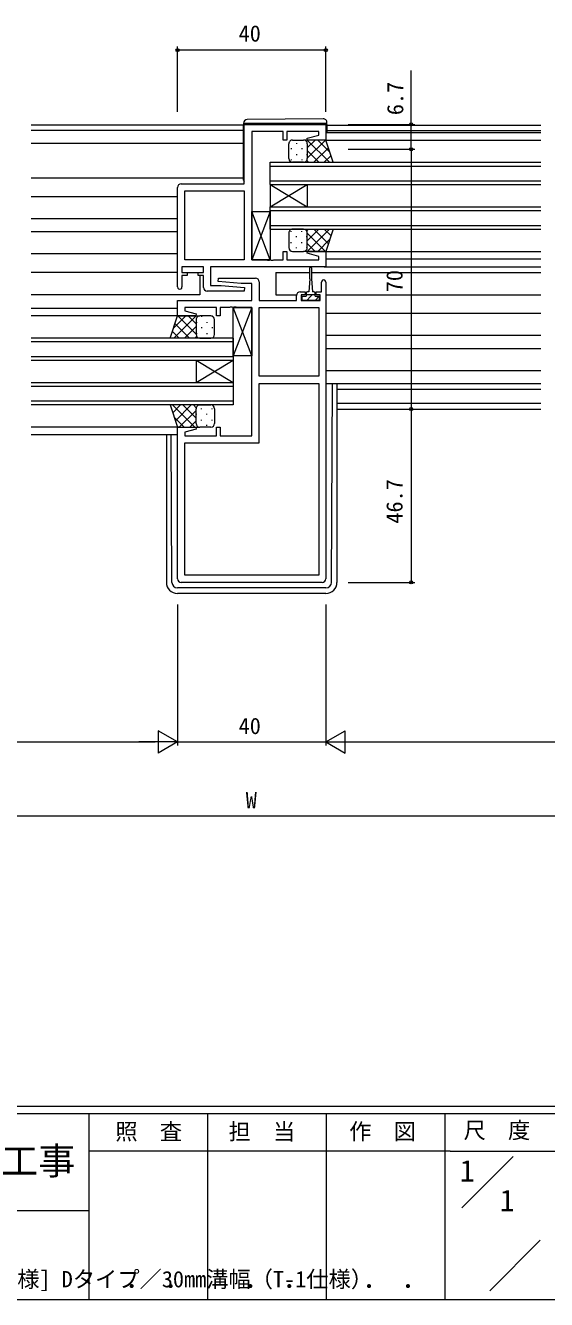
# Model space of a CAD drawing. Units: millimetres, scale not verified. Extents: x -567 to 567, y -403 to 403.
# Drawn here: x 156.2 to 296.7, y -403 to -59.7 of the extents above; entities that cross this region are included whole.
import ezdxf
from ezdxf.enums import TextEntityAlignment as Align

# ---------------------------------------------------------------- set-up
doc = ezdxf.new("R2010")
doc.units = ezdxf.units.MM
doc.header["$LTSCALE"] = 2
doc.layers.add('0-0_0', color=3, linetype='Continuous')
for name, color, linetype, lineweight in [('0-1_USER1', 2, 'Continuous', 9), ('0-2_YKK_ZWAK', 4, 'Continuous', 9), ('0-3_YKK_11', 7, 'Continuous', 9), ('0-4_YKK_12', 6, 'Continuous', 9), ('0-6_YKK_D', 7, 'Continuous', 9)]:
    doc.layers.add(name, color=color, linetype=linetype, lineweight=lineweight)
doc.styles.add('ＭＳ ゴシック', font='')
doc.styles.get('ＭＳ ゴシック').set_extended_font_data('MS Gothic')

msp = doc.modelspace()

# ---------------------------------------------------------------- linework, layer by layer
at = {"layer": '0-1_USER1'}
for p, q in [((214.958, -86.559), (157.658, -86.559)), ((214.958, -87.959), (157.658, -87.959)), ((237.158, -88.559), (295.158, -88.558)), ((237.458, -86.559), (295.158, -86.559)), ((237.458, -87.959), (295.158, -87.959)), ((214.958, -91.459), (157.658, -91.459)), ((237.158, -90.559), (295.158, -90.559)), ((222.158, -96.559), (295.158, -96.559)), ((222.158, -102.559), (222.158, -96.559)), ((222.158, -97.559), (295.158, -97.559)), ((214.958, -100.859), (157.658, -100.859)), ((222.158, -101.559), (295.158, -101.559)), ((222.158, -102.559), (295.158, -102.559)), ((222.158, -102.559), (222.158, -108.559)), ((222.158, -102.559), (232.158, -108.559)), ((222.158, -108.559), (232.158, -102.559)), ((232.158, -102.559), (232.158, -108.559)), ((197.158, -105.859), (157.658, -105.859)), ((222.158, -108.559), (295.158, -108.559)), ((222.158, -114.559), (222.158, -108.559)), ((222.158, -109.559), (295.158, -109.559)), ((197.158, -111.812), (157.658, -111.812)), ((197.158, -115.305), (157.658, -115.305)), ((222.158, -113.559), (295.158, -113.559)), ((222.158, -114.559), (295.158, -114.559)), ((197.158, -121.259), (157.658, -121.259)), ((236.658, -120.559), (295.158, -120.559)), ((237.158, -122.558), (295.158, -122.559)), ((197.158, -126.259), (157.658, -126.259)), ((198.658, -126.259), (203.058, -126.259)), ((223.658, -126.259), (223.658, -132.259)), ((223.658, -126.259), (232.808, -126.259)), ((233.308, -126.259), (295.158, -126.259)), ((233.308, -126.259), (251.158, -126.259)), ((236.658, -124.759), (295.158, -124.759)), ((236.658, -124.759), (251.158, -124.759)), ((203.158, -127.059), (203.158, -132.259)), ((203.158, -132.259), (157.658, -132.259)), ((223.658, -132.259), (229.278, -132.259)), ((237.158, -132.259), (295.158, -132.259)), ((197.158, -135.959), (157.658, -135.959)), ((237.158, -137.259), (295.158, -137.259)), ((197.403, -137.959), (157.658, -137.959)), ((212.158, -143.959), (157.658, -143.959)), ((212.158, -143.959), (212.158, -149.959)), ((237.158, -143.146), (295.158, -143.146)), ((212.158, -144.959), (157.658, -144.959)), ((237.158, -146.772), (295.158, -146.772)), ((212.158, -148.959), (157.658, -148.959)), ((212.158, -149.959), (157.658, -149.959)), ((202.158, -149.959), (202.158, -155.959)), ((212.158, -149.959), (202.158, -155.959)), ((212.158, -155.959), (202.158, -149.959)), ((212.158, -149.959), (212.158, -155.959)), ((237.158, -152.659), (295.158, -152.659)), ((212.158, -155.959), (157.658, -155.959)), ((212.158, -156.959), (157.658, -156.959)), ((212.158, -155.959), (212.158, -161.959)), ((240.158, -157.659), (295.158, -157.659)), ((212.158, -160.959), (157.658, -160.959)), ((212.158, -161.959), (157.658, -161.959)), ((240.158, -161.429), (295.158, -161.429)), ((240.158, -163.059), (295.158, -163.059)), ((197.658, -167.959), (157.658, -167.959)), ((197.158, -169.959), (157.658, -169.959))]:
    msp.add_line(p, q, dxfattribs=at)
at = {"layer": '0-2_YKK_ZWAK'}
for p, q in [((236.449, -84.871), (215.949, -85.05)), ((214.958, -86.059), (214.958, -86.359)), ((214.958, -101.359), (214.958, -86.359)), ((215.454, -86.059), (236.954, -86.059)), ((236.954, -86.059), (237.458, -86.059)), ((237.458, -86.059), (237.458, -85.871)), ((237.458, -86.359), (237.458, -86.059)), ((237.458, -86.359), (237.458, -88.559)), ((227.158, -95.559), (227.158, -91.559)), ((228.158, -90.559), (231.158, -90.559)), ((229.238, -91.379), (229.238, -91.579)), ((231.393, -90.587), (231.421, -90.559)), ((232.068, -91.379), (232.068, -91.579)), ((232.126, -90.559), (238.126, -96.559)), ((232.158, -92.651), (234.25, -90.559)), ((232.158, -95.479), (237.078, -90.559)), ((232.158, -91.559), (232.158, -95.559)), ((232.158, -91.559), (232.158, -95.559)), ((233.907, -96.559), (237.845, -92.62)), ((234.955, -90.559), (238.26, -93.864)), ((227.823, -92.794), (227.823, -92.994)), ((227.823, -95.824), (227.823, -96.024)), ((229.238, -94.409), (229.238, -94.609)), ((230.653, -92.794), (230.653, -92.994)), ((230.653, -95.824), (230.653, -96.024)), ((232.004, -96.093), (232.469, -96.559)), ((232.068, -94.409), (232.068, -94.609)), ((232.158, -93.419), (235.298, -96.559)), ((236.735, -96.559), (238.552, -94.742)), ((231.158, -96.559), (228.158, -96.559)), ((222.158, -122.829), (217.158, -109.829)), ((222.158, -109.829), (217.158, -122.829)), ((227.158, -115.559), (227.158, -119.559)), ((227.823, -115.294), (227.823, -115.117)), ((231.158, -114.559), (228.158, -114.559)), ((229.238, -116.709), (229.238, -116.509)), ((230.653, -115.294), (230.653, -115.094)), ((232.004, -115.025), (232.469, -114.559)), ((232.068, -116.709), (232.068, -116.509)), ((232.126, -120.559), (238.126, -114.559)), ((232.158, -117.699), (235.298, -114.559)), ((232.158, -119.559), (232.158, -115.559)), ((232.158, -119.559), (232.158, -115.559)), ((232.158, -115.639), (237.078, -120.559)), ((233.907, -114.559), (237.845, -118.497)), ((236.735, -114.559), (238.552, -116.376)), ((227.823, -118.324), (227.823, -118.124)), ((229.238, -119.739), (229.238, -119.539)), ((230.653, -118.324), (230.653, -118.124)), ((232.068, -119.573), (232.068, -119.539)), ((232.158, -118.467), (234.25, -120.559)), ((234.955, -120.559), (238.26, -117.254)), ((228.158, -120.559), (231.158, -120.559)), ((231.393, -120.531), (231.421, -120.559)), ((232.808, -127.959), (232.808, -125.009)), ((233.308, -125.009), (233.308, -127.959)), ((232.808, -127.959), (232.558, -131.459)), ((233.308, -127.959), (233.558, -131.459)), ((231.808, -131.859), (231.808, -132.659)), ((231.808, -132.159), (234.308, -132.159)), ((232.558, -131.459), (232.208, -131.459)), ((233.908, -131.459), (233.558, -131.459)), ((234.229, -133.759), (235.329, -132.659)), ((234.308, -132.659), (234.308, -131.859)), ((217.158, -148.689), (212.158, -135.689)), ((217.158, -135.689), (212.158, -148.689)), ((199.361, -137.959), (196.056, -141.264)), ((202.19, -137.959), (196.19, -143.959)), ((200.41, -143.959), (196.471, -140.02)), ((202.158, -142.879), (197.238, -137.959)), ((202.158, -140.051), (200.066, -137.959)), ((202.158, -138.959), (202.158, -142.959)), ((202.158, -138.959), (202.158, -142.959)), ((202.248, -139.609), (202.248, -139.809)), ((202.923, -137.987), (202.895, -137.959)), ((206.158, -137.959), (203.158, -137.959)), ((203.663, -137.994), (203.663, -138.194)), ((205.078, -139.609), (205.078, -139.809)), ((206.493, -138.017), (206.493, -138.194)), ((207.158, -142.959), (207.158, -138.959)), ((197.581, -143.959), (195.764, -142.142)), ((202.158, -140.819), (199.018, -143.959)), ((202.313, -143.493), (201.847, -143.959)), ((202.248, -142.639), (202.248, -142.839)), ((203.158, -143.959), (206.158, -143.959)), ((203.663, -141.024), (203.663, -141.224)), ((205.078, -142.639), (205.078, -142.839)), ((206.493, -141.024), (206.493, -141.224)), ((237.158, -156.159), (295.158, -156.159)), ((237.158, -156.159), (237.458, -156.159)), ((238.669, -209.768), (238.939, -156.159)), ((240.158, -156.159), (240.158, -209.756)), ((201.79, -167.959), (195.79, -161.959)), ((197.981, -161.959), (195.864, -164.076)), ((200.81, -161.959), (196.571, -166.197)), ((202.158, -163.439), (197.638, -167.959)), ((202.158, -165.499), (198.618, -161.959)), ((202.191, -162.703), (201.447, -161.959)), ((202.158, -166.959), (202.158, -162.959)), ((202.158, -166.959), (202.158, -162.959)), ((202.248, -164.509), (202.248, -164.309)), ((203.158, -161.959), (206.158, -161.959)), ((203.663, -163.094), (203.663, -162.894)), ((205.078, -164.509), (205.078, -164.309)), ((206.493, -163.094), (206.493, -162.894)), ((207.158, -162.959), (207.158, -166.959)), ((198.961, -167.959), (196.256, -165.254)), ((202.158, -166.267), (200.466, -167.959)), ((202.248, -167.373), (202.248, -167.339)), ((206.158, -167.959), (203.158, -167.959)), ((203.663, -166.124), (203.663, -165.924)), ((205.078, -167.539), (205.078, -167.339)), ((206.493, -166.124), (206.493, -165.924)), ((194.158, -169.959), (194.158, -209.756)), ((195.646, -209.768), (195.482, -169.959)), ((237.169, -211.256), (197.146, -211.256)), ((237.158, -212.756), (197.158, -212.756))]:
    msp.add_line(p, q, dxfattribs=at)
for points in [[(214.958, -86.05), (214.958, -86.059), (215.454, -86.059)], [(231.158, -96.559), (239.158, -96.559), (237.158, -90.559), (231.158, -90.559)], [(231.158, -114.559), (239.158, -114.559), (237.158, -120.559), (231.158, -120.559)], [(234.308, -132.659), (235.358, -132.659), (235.358, -133.759), (230.758, -133.759), (230.758, -132.659), (231.808, -132.659)], [(231.984, -133.759), (233.058, -132.685), (233.584, -132.159)], [(203.158, -143.959), (195.158, -143.959), (197.158, -137.959), (203.158, -137.959)], [(203.158, -161.959), (195.158, -161.959), (197.158, -167.959), (203.158, -167.959)]]:
    msp.add_lwpolyline(points, dxfattribs=at)
for points in [[(222.158, -122.829), (217.158, -122.829), (217.158, -109.829), (222.158, -109.829)], [(217.158, -148.689), (212.158, -148.689), (212.158, -135.689), (217.158, -135.689)]]:
    msp.add_lwpolyline(points, close=True, dxfattribs=at)
for centre, radius, start, end in [((215.958, -86.05), 1, 90.5, 180), ((236.458, -85.871), 1, 0, 90.5), ((228.158, -91.559), 1, 89.9999, 179.9999), ((231.158, -91.559), 1, 359.9999, 89.9999), ((231.158, -91.559), 1, 359.9999, 89.9999), ((228.158, -95.559), 1, 179.9999, 269.9999), ((231.158, -95.559), 1, 269.9999, 359.9999), ((231.158, -95.559), 1, 269.9999, 359.9999), ((215.458, -101.359), 0.5, 180, 233.13017), ((228.158, -115.559), 1, 90.0001, 180.0001), ((231.158, -115.559), 1, 0.0001, 90.0001), ((231.158, -115.559), 1, 0.0001, 90.0001), ((228.158, -119.559), 1, 180.0001, 270.0001), ((231.158, -119.559), 1, 270.0001, 0.0001), ((231.158, -119.559), 1, 270.0001, 0.0001), ((233.058, -125.009), 0.25, 0, 180), ((232.208, -131.859), 0.4, 90, 180), ((233.908, -131.859), 0.4, 0, 90), ((203.158, -138.959), 1, 90.0001, 180.0001), ((203.158, -138.959), 1, 90.0001, 180.0001), ((206.158, -138.959), 1, 0.0001, 90.0001), ((203.158, -142.959), 1, 180.0001, 270.0001), ((203.158, -142.959), 1, 180.0001, 270.0001), ((206.158, -142.959), 1, 270.0001, 0.0001), ((203.158, -162.959), 1, 89.9999, 179.9999), ((203.158, -162.959), 1, 89.9999, 179.9999), ((206.158, -162.959), 1, 359.9999, 89.9999), ((203.158, -166.959), 1, 179.9999, 269.9999), ((203.158, -166.959), 1, 179.9999, 269.9999), ((206.158, -166.959), 1, 269.9999, 359.9999), ((197.158, -209.756), 3, 180, 270), ((197.146, -209.756), 1.5, 180.45233, 270), ((237.158, -209.756), 3, 270, 0), ((237.169, -209.756), 1.5, 270, 359.54767)]:
    msp.add_arc(centre, radius, start, end, dxfattribs=at)
at = {"layer": '0-3_YKK_11'}
for p, q in [((197.158, -130.159), (197.158, -103.359)), ((215.158, -104.289), (215.158, -122.829)), ((237.158, -128.859), (237.158, -208.759)), ((235.228, -135.689), (235.228, -154.229)), ((235.228, -156.159), (235.228, -207.829)), ((236.158, -209.759), (198.158, -209.759))]:
    msp.add_line(p, q, dxfattribs=at)
for points in [[(198.158, -102.359), (215.158, -102.359), (215.158, -86.359), (237.158, -86.359), (237.158, -90.559), (232.198, -90.559), (232.129, -90.036), (235.228, -89.206), (235.228, -88.289), (226.658, -88.289), (226.658, -90.559), (225.658, -90.559), (225.658, -88.289), (217.158, -88.289)], [(217.158, -88.289), (217.158, -122.829), (221.2, -122.829), (221.383, -122.949), (221.933, -122.949), (222.116, -122.829), (222.2, -122.829), (222.383, -122.949), (222.933, -122.949), (223.116, -122.829), (225.658, -122.829), (225.658, -120.559), (226.658, -120.559), (226.658, -122.829), (235.228, -122.829), (235.228, -121.912), (232.129, -121.081), (232.198, -120.559), (237.158, -120.559), (237.158, -124.759), (206.088, -124.759), (206.088, -129.759), (208.965, -129.759), (215.178, -130.302), (215.136, -131.259), (205.158, -131.259)], [(204.158, -130.259), (204.158, -127.059), (202.758, -127.059), (202.758, -126.259), (204.158, -126.259), (204.158, -124.759), (198.358, -124.759), (198.358, -126.259), (199.758, -126.259), (199.758, -127.059), (198.358, -127.059), (198.358, -130.159)], [(197.158, -208.759), (197.158, -167.959), (202.119, -167.959), (202.187, -168.481), (199.088, -169.312), (199.088, -170.229), (207.658, -170.229), (207.658, -167.959), (208.658, -167.959), (208.658, -170.229), (217.158, -170.229), (217.158, -135.689), (213.116, -135.689), (212.933, -135.569), (212.383, -135.569), (212.2, -135.689), (212.116, -135.689), (211.933, -135.569), (211.383, -135.569), (211.2, -135.689), (208.658, -135.689), (208.658, -137.959), (207.658, -137.959), (207.658, -135.689), (199.088, -135.689), (199.088, -136.606), (202.187, -137.436), (202.119, -137.959), (197.158, -137.959), (197.158, -133.759), (217.228, -133.759), (217.228, -129.259), (214.351, -129.259), (208.138, -128.715), (208.18, -127.759), (218.158, -127.759)], [(219.158, -128.759), (219.158, -133.759), (229.258, -133.759), (229.258, -132.459)], [(230.258, -131.459), (231.558, -131.459), (231.558, -132.259), (230.458, -132.259), (230.458, -133.759), (235.658, -133.759), (235.658, -132.259), (234.558, -132.259), (234.558, -131.459), (235.958, -131.459), (235.958, -128.859)]]:
    msp.add_lwpolyline(points, dxfattribs=at)
for points in [[(215.158, -104.289), (215.158, -122.829), (199.088, -122.829), (199.088, -104.289)], [(235.228, -135.689), (235.228, -154.229), (219.158, -154.229), (219.158, -135.689)], [(235.228, -156.159), (235.228, -207.829), (199.088, -207.829), (199.088, -172.159), (219.158, -172.159), (219.158, -156.159)]]:
    msp.add_lwpolyline(points, close=True, dxfattribs=at)
for centre, radius, start, end in [((198.158, -103.359), 1, 90.00001, 179.99999), ((197.758, -130.159), 0.6, 179.99999, 0.00001), ((205.158, -130.259), 1, 180.00001, 269.99999), ((218.158, -128.759), 1, 0.00001, 89.99999), ((236.558, -128.859), 0.6, 359.99999, 180.00001), ((230.258, -132.459), 1, 90.00001, 179.99999), ((198.158, -208.759), 1, 180.00001, 269.99999), ((236.158, -208.759), 1, 270.00001, 359.99999)]:
    msp.add_arc(centre, radius, start, end, dxfattribs=at)
at = {"layer": '0-4_YKK_12'}
for p, q in [((197.158, -82.971), (197.158, -65.359)), ((237.158, -66.359), (197.158, -66.359)), ((237.158, -82.971), (237.158, -65.359)), ((243.158, -86.359), (261.158, -86.359)), ((243.158, -93.059), (261.158, -93.059)), ((260.158, -93.059), (260.158, -163.059)), ((243.158, -163.059), (261.158, -163.059)), ((260.158, -163.059), (260.158, -209.759)), ((243.158, -209.759), (261.158, -209.759)), ((197.158, -215.756), (197.158, -253.756)), ((197.158, -215.756), (197.158, -253.756)), ((237.158, -215.756), (237.158, -253.756)), ((237.158, -215.756), (237.158, -253.756)), ((197.158, -252.756), (191.962, -249.756)), ((191.962, -249.756), (191.962, -255.756)), ((237.158, -252.756), (242.354, -249.756)), ((242.354, -255.756), (242.354, -249.756)), ((53.158, -252.756), (191.158, -252.756)), ((197.158, -252.756), (186.766, -252.756)), ((197.158, -252.756), (191.962, -255.756)), ((197.158, -252.756), (237.158, -252.756)), ((237.158, -252.756), (242.354, -255.756)), ((237.158, -252.756), (247.55, -252.756)), ((243.158, -252.756), (381.158, -252.756)), ((380.158, -272.756), (54.158, -272.756))]:
    msp.add_line(p, q, dxfattribs=at)
msp.add_lwpolyline([(260.158, -93.059), (260.158, -86.359), (260.158, -71.859)], dxfattribs=at)
for centre in [(197.158, -66.359), (237.158, -66.359), (260.158, -86.359), (260.158, -93.059), (260.158, -93.059), (260.158, -163.059), (260.158, -163.059), (260.158, -209.759)]:
    msp.add_circle(centre, 0.425, dxfattribs=at)
at = {"layer": '0-6_YKK_D'}
for p, q in [((537.274, -351), (-562.726, -351)), ((483.274, -353), (-562.726, -353)), ((173.274, -353), (173.274, -403)), ((205.274, -353), (205.274, -403)), ((237.274, -353), (237.274, -403)), ((269.274, -353), (269.274, -403)), ((270.68, -362.999), (173.274, -362.999)), ((270.68, -362.999), (299.274, -362.999)), ((273.803, -378.337), (287.65, -364.49)), ((-10.726, -378.999), (173.274, -378.999)), ((281.377, -400.636), (294.983, -387.03)), ((-562.726, -403), (483.274, -403))]:
    msp.add_line(p, q, dxfattribs=at)

# ---------------------------------------------------------------- texts
at = {"layer": '0-0_0', "style": 'ＭＳ ゴシック'}
for s, height, p in [('1', 5.865, (273.274, -372.999)), ('1', 5.865, (284.036, -380.999)), ('RC枠 片引き窓[内動タイプ・フラット下枠/緩衝ゴム付仕様] Dタイプ／30mm溝幅（T-1仕様）', 4.399, (0.977, -401.035))]:
    msp.add_text(s, height=height, dxfattribs=at).set_placement(p, align=Align.BOTTOM_LEFT)
at = {"layer": '0-4_YKK_12', "style": 'ＭＳ ゴシック'}
for s, p in [('40', (213.638, -65.359)), ('40', (213.638, -251.956)), ('W', (215.558, -271.956))]:
    msp.add_text(s, height=4.399, dxfattribs=at).set_placement(p, align=Align.BOTTOM_LEFT)
for s, p in [('6.7', (259.358, -83.859)), ('70', (259.158, -131.579)), ('46.7', (259.158, -193.929))]:
    msp.add_text(s, height=4.399, rotation=90, dxfattribs=at).set_placement(p, align=Align.BOTTOM_LEFT)
at = {"layer": '0-6_YKK_D', "style": 'ＭＳ ゴシック'}
for s, height, p in [('照  査', 4.399, (180.401, -361.258)), ('担  当', 4.399, (210.923, -361.258)), ('作  図', 4.399, (243.445, -361.232)), ('尺  度', 4.399, (274.292, -360.91)), ('工事', 7.331, (149.605, -371.509)), (' ． ．', 5.132, (179.638, -401.494)), (' ． ．', 5.132, (211.638, -401.494)), (' ． ．', 5.132, (243.638, -401.494))]:
    msp.add_text(s, height=height, dxfattribs=at).set_placement(p, align=Align.BOTTOM_LEFT)

doc.saveas('drawing.dxf')
